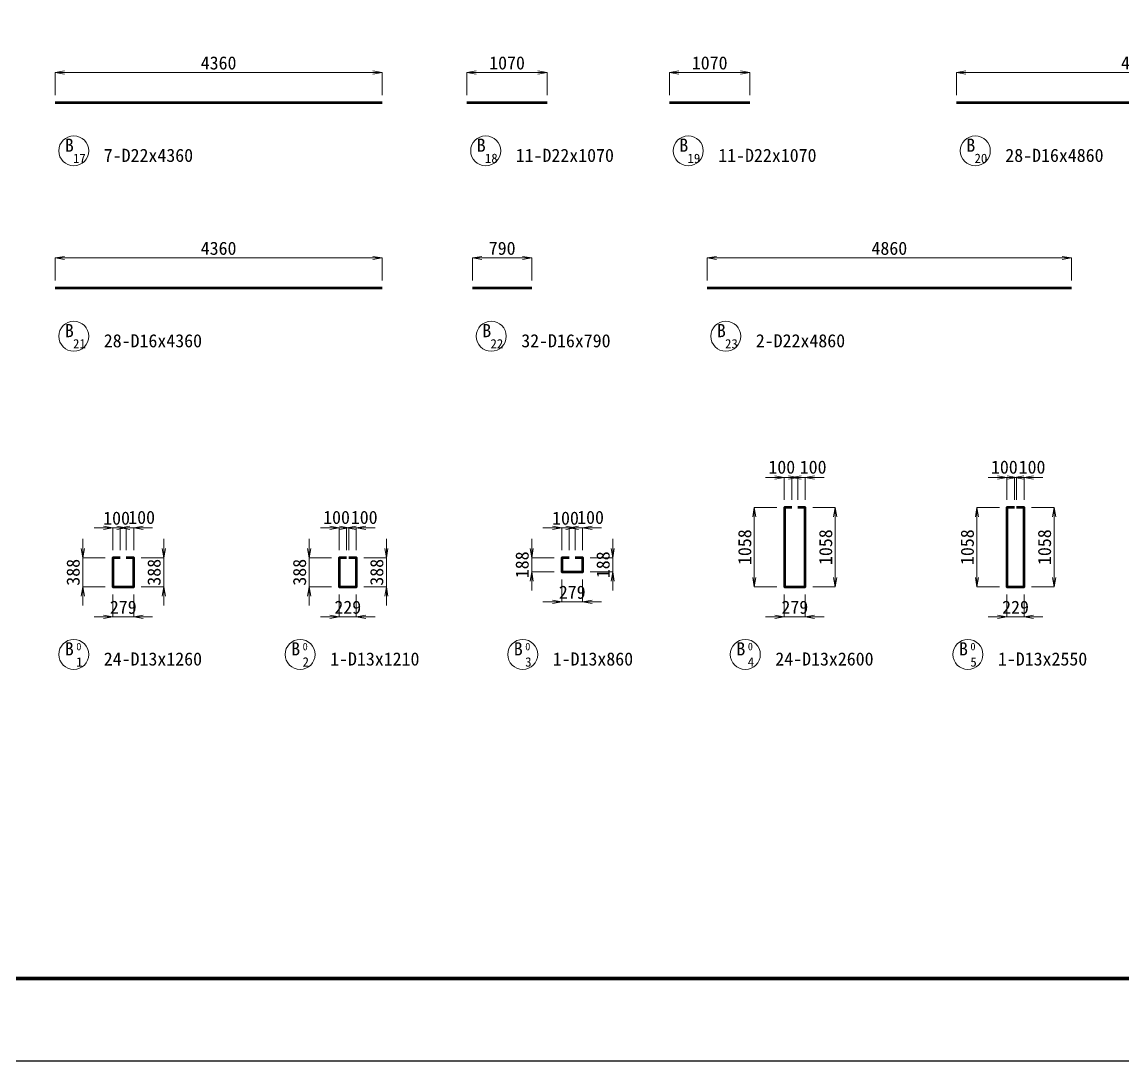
# Model space of a CAD drawing. Header units: millimetres. Extents: x 169470 to 758170, y -17820 to 11880.
# Drawn here: x 353068 to 367743, y -17820 to -3971 of the extents above; entities that cross this region are included whole.
import ezdxf
from ezdxf.enums import TextEntityAlignment as Align

# ---------------------------------------------------------------- set-up
doc = ezdxf.new("R2010")
doc.units = ezdxf.units.MM
doc.header["$LTSCALE"] = 50
doc.header["$PDSIZE"] = 300
doc.layers.get('Defpoints').update_dxf_attribs({"color": 151})
for name, color, linetype, lineweight in [('D-STR', 1, 'Continuous', 50), ('D-STR-DIM', 7, 'Continuous', 13), ('D-STR-HTXT', 7, 'Continuous', 13), ('D-STR-TXT', 7, 'Continuous', 13), ('D-TTL', 2, 'Continuous', 140)]:
    doc.layers.add(name, color=color, linetype=linetype, lineweight=lineweight)
doc.styles.add('MS ゴシック', font='MS Gothic.ttf')
doc.styles.add('YOKO_GOTHIC', font='MS Gothic.ttf')
doc.dimstyles.new('DIM-50', dxfattribs={"dimscale": 50, "dimtxt": 3.5, "dimasz": 2.5, "dimexe": 0, "dimexo": 2, "dimgap": 0.8, "dimtad": 1, "dimdec": 0, "dimzin": 1, "dimdsep": 46, "dimtxsty": 'MS ゴシック', "dimblk": 'OPEN', "dimcen": 0.1, "dimclrd": 256, "dimclre": 256, "dimclrt": 256, "dimaunit": 1, "dimadec": 3, "dimazin": 0, "dimtfac": 1, "dimtdec": 0, "dimtix": 1, "dimtmove": 2, "dimatfit": 3, "dimldrblk": 'OPEN', "dimfxl": 1, "dimlwd": -1, "dimlwe": -1, "dimarcsym": 2})

# ---------------------------------------------------------------- blocks, each defined once
blk = doc.blocks.new('_Open')
at = {"color": 0, "linetype": 'ByBlock', "lineweight": -2}
for p, q in [((-1, 0.17), (0, 0)), ((-1, -0.17), (0, 0)), ((0, 0), (-1, 0))]:
    blk.add_line(p, q, dxfattribs=at)
blk = doc.blocks.new('*D986')
at = {"layer": 'D-STR-DIM', "transparency": 16777216}
for p, q in [((353508, -4944), (353508, -4644)), ((353633, -4644), (357743, -4644)), ((357868, -4944), (357868, -4644))]:
    blk.add_line(p, q, dxfattribs=at)
at = {"layer": 'Defpoints', "color": 0, "transparency": 16777216}
for p in [(357868, -4644), (353508, -5044), (357868, -5044)]:
    blk.add_point(p, dxfattribs=at)
at = {"layer": 'D-STR-DIM', "transparency": 16777216, "xscale": 125, "yscale": 125, "zscale": 125, "rotation": 180}
blk.add_blockref('_Open', (353508, -4644), dxfattribs=at)
at = {"layer": 'D-STR-DIM', "transparency": 16777216, "xscale": 125, "yscale": 125, "zscale": 125}
blk.add_blockref('_Open', (357868, -4644), dxfattribs=at)
at = {"layer": 'D-STR-DIM', "transparency": 16777216, "insert": (355688, -4517), "char_height": 175, "attachment_point": 5, "style": 'MS ゴシック'}
blk.add_mtext('4360', dxfattribs=at)
blk = doc.blocks.new('*D987')
at = {"layer": 'D-STR-DIM', "transparency": 16777216}
for p, q in [((354278, -11600), (354278, -11900)), ((354557, -11600), (354557, -11900)), ((354153, -11900), (354028, -11900)), ((354278, -11900), (354557, -11900)), ((354682, -11900), (354807, -11900))]:
    blk.add_line(p, q, dxfattribs=at)
at = {"layer": 'Defpoints', "color": 0, "transparency": 16777216}
for p in [(354278, -11500), (354557, -11500), (354557, -11900)]:
    blk.add_point(p, dxfattribs=at)
at = {"layer": 'D-STR-DIM', "transparency": 16777216, "xscale": 125, "yscale": 125, "zscale": 125}
blk.add_blockref('_Open', (354278, -11900), dxfattribs=at)
at = {"layer": 'D-STR-DIM', "transparency": 16777216, "xscale": 125, "yscale": 125, "zscale": 125, "rotation": 180}
blk.add_blockref('_Open', (354557, -11900), dxfattribs=at)
at = {"layer": 'D-STR-DIM', "transparency": 16777216, "insert": (354417, -11773), "char_height": 175, "attachment_point": 5, "style": 'MS ゴシック'}
blk.add_mtext('279', dxfattribs=at)
blk = doc.blocks.new('*D988')
at = {"layer": 'D-STR-DIM', "transparency": 16777216}
for p, q in [((353878, -10987), (353878, -10862)), ((354178, -11112), (353878, -11112)), ((353878, -11500), (353878, -11112)), ((354178, -11500), (353878, -11500)), ((353878, -11625), (353878, -11750))]:
    blk.add_line(p, q, dxfattribs=at)
at = {"layer": 'Defpoints', "color": 0, "transparency": 16777216}
for p in [(353878, -11112), (354278, -11112), (354278, -11500)]:
    blk.add_point(p, dxfattribs=at)
at = {"layer": 'D-STR-DIM', "transparency": 16777216, "xscale": 125, "yscale": 125, "zscale": 125}
for p, rotation in [((353878, -11112), 270), ((353878, -11500), 90)]:
    blk.add_blockref('_Open', p, dxfattribs=dict(at, rotation=rotation))
at = {"layer": 'D-STR-DIM', "transparency": 16777216, "insert": (353750, -11306), "char_height": 175, "attachment_point": 5, "rotation": 90, "style": 'MS ゴシック'}
blk.add_mtext('388', dxfattribs=at)
blk = doc.blocks.new('*D989')
at = {"layer": 'D-STR-DIM', "transparency": 16777216}
for p, q in [((354957, -10987), (354957, -10862)), ((354657, -11112), (354957, -11112)), ((354957, -11500), (354957, -11112)), ((354657, -11500), (354957, -11500)), ((354957, -11625), (354957, -11750))]:
    blk.add_line(p, q, dxfattribs=at)
at = {"layer": 'Defpoints', "color": 0, "transparency": 16777216}
for p in [(354557, -11112), (354957, -11112), (354557, -11500)]:
    blk.add_point(p, dxfattribs=at)
at = {"layer": 'D-STR-DIM', "transparency": 16777216, "xscale": 125, "yscale": 125, "zscale": 125}
for p, rotation in [((354957, -11112), 270), ((354957, -11500), 90)]:
    blk.add_blockref('_Open', p, dxfattribs=dict(at, rotation=rotation))
at = {"layer": 'D-STR-DIM', "transparency": 16777216, "insert": (354829, -11306), "char_height": 175, "attachment_point": 5, "rotation": 90, "style": 'MS ゴシック'}
blk.add_mtext('388', dxfattribs=at)
blk = doc.blocks.new('*D990')
at = {"layer": 'D-STR-DIM', "transparency": 16777216}
for p, q in [((354153, -10712), (354028, -10712)), ((354278, -11012), (354278, -10712)), ((354378, -10712), (354278, -10712)), ((354378, -11012), (354378, -10712)), ((354503, -10712), (354628, -10712))]:
    blk.add_line(p, q, dxfattribs=at)
at = {"layer": 'Defpoints', "color": 0, "transparency": 16777216}
for p in [(354278, -10712), (354278, -11112), (354378, -11112)]:
    blk.add_point(p, dxfattribs=at)
at = {"layer": 'D-STR-DIM', "transparency": 16777216, "xscale": 125, "yscale": 125, "zscale": 125}
blk.add_blockref('_Open', (354278, -10712), dxfattribs=at)
at = {"layer": 'D-STR-DIM', "transparency": 16777216, "xscale": 125, "yscale": 125, "zscale": 125, "rotation": 180}
blk.add_blockref('_Open', (354378, -10712), dxfattribs=at)
at = {"layer": 'D-STR-DIM', "transparency": 16777216, "insert": (354328, -10585), "char_height": 175, "attachment_point": 5, "style": 'MS ゴシック'}
blk.add_mtext('100', dxfattribs=at)
blk = doc.blocks.new('*D991')
at = {"layer": 'D-STR-DIM', "transparency": 16777216}
for p, q in [((354332, -10712), (354207, -10712)), ((354457, -11012), (354457, -10712)), ((354557, -10712), (354457, -10712)), ((354557, -11012), (354557, -10712)), ((354682, -10712), (354807, -10712))]:
    blk.add_line(p, q, dxfattribs=at)
at = {"layer": 'Defpoints', "color": 0, "transparency": 16777216}
for p in [(354457, -10712), (354457, -11112), (354557, -11112)]:
    blk.add_point(p, dxfattribs=at)
at = {"layer": 'D-STR-DIM', "transparency": 16777216, "xscale": 125, "yscale": 125, "zscale": 125}
blk.add_blockref('_Open', (354457, -10712), dxfattribs=at)
at = {"layer": 'D-STR-DIM', "transparency": 16777216, "xscale": 125, "yscale": 125, "zscale": 125, "rotation": 180}
blk.add_blockref('_Open', (354557, -10712), dxfattribs=at)
at = {"layer": 'D-STR-DIM', "transparency": 16777216, "insert": (354662, -10575), "char_height": 175, "attachment_point": 5, "style": 'MS ゴシック'}
blk.add_mtext('100', dxfattribs=at)
blk = doc.blocks.new('*D992')
at = {"layer": 'D-STR-DIM', "transparency": 16777216}
for p, q in [((357295, -11600), (357295, -11900)), ((357524, -11600), (357524, -11900)), ((357170, -11900), (357045, -11900)), ((357295, -11900), (357524, -11900)), ((357649, -11900), (357774, -11900))]:
    blk.add_line(p, q, dxfattribs=at)
at = {"layer": 'Defpoints', "color": 0, "transparency": 16777216}
for p in [(357295, -11500), (357524, -11500), (357524, -11900)]:
    blk.add_point(p, dxfattribs=at)
at = {"layer": 'D-STR-DIM', "transparency": 16777216, "xscale": 125, "yscale": 125, "zscale": 125}
blk.add_blockref('_Open', (357295, -11900), dxfattribs=at)
at = {"layer": 'D-STR-DIM', "transparency": 16777216, "xscale": 125, "yscale": 125, "zscale": 125, "rotation": 180}
blk.add_blockref('_Open', (357524, -11900), dxfattribs=at)
at = {"layer": 'D-STR-DIM', "transparency": 16777216, "insert": (357410, -11773), "char_height": 175, "attachment_point": 5, "style": 'MS ゴシック'}
blk.add_mtext('229', dxfattribs=at)
blk = doc.blocks.new('*D993')
at = {"layer": 'D-STR-DIM', "transparency": 16777216}
for p, q in [((356895, -10987), (356895, -10862)), ((357195, -11112), (356895, -11112)), ((356895, -11500), (356895, -11112)), ((357195, -11500), (356895, -11500)), ((356895, -11625), (356895, -11750))]:
    blk.add_line(p, q, dxfattribs=at)
at = {"layer": 'Defpoints', "color": 0, "transparency": 16777216}
for p in [(356895, -11112), (357295, -11112), (357295, -11500)]:
    blk.add_point(p, dxfattribs=at)
at = {"layer": 'D-STR-DIM', "transparency": 16777216, "xscale": 125, "yscale": 125, "zscale": 125}
for p, rotation in [((356895, -11112), 270), ((356895, -11500), 90)]:
    blk.add_blockref('_Open', p, dxfattribs=dict(at, rotation=rotation))
at = {"layer": 'D-STR-DIM', "transparency": 16777216, "insert": (356768, -11306), "char_height": 175, "attachment_point": 5, "rotation": 90, "style": 'MS ゴシック'}
blk.add_mtext('388', dxfattribs=at)
blk = doc.blocks.new('*D994')
at = {"layer": 'D-STR-DIM', "transparency": 16777216}
for p, q in [((357924, -10987), (357924, -10862)), ((357624, -11112), (357924, -11112)), ((357924, -11500), (357924, -11112)), ((357624, -11500), (357924, -11500)), ((357924, -11625), (357924, -11750))]:
    blk.add_line(p, q, dxfattribs=at)
at = {"layer": 'Defpoints', "color": 0, "transparency": 16777216}
for p in [(357524, -11112), (357924, -11112), (357524, -11500)]:
    blk.add_point(p, dxfattribs=at)
at = {"layer": 'D-STR-DIM', "transparency": 16777216, "xscale": 125, "yscale": 125, "zscale": 125}
for p, rotation in [((357924, -11112), 270), ((357924, -11500), 90)]:
    blk.add_blockref('_Open', p, dxfattribs=dict(at, rotation=rotation))
at = {"layer": 'D-STR-DIM', "transparency": 16777216, "insert": (357797, -11306), "char_height": 175, "attachment_point": 5, "rotation": 90, "style": 'MS ゴシック'}
blk.add_mtext('388', dxfattribs=at)
blk = doc.blocks.new('*D995')
at = {"layer": 'D-STR-DIM', "transparency": 16777216}
for p, q in [((357170, -10712), (357045, -10712)), ((357295, -11012), (357295, -10712)), ((357395, -10712), (357295, -10712)), ((357395, -11012), (357395, -10712)), ((357520, -10712), (357645, -10712))]:
    blk.add_line(p, q, dxfattribs=at)
at = {"layer": 'Defpoints', "color": 0, "transparency": 16777216}
for p in [(357295, -10712), (357295, -11112), (357395, -11112)]:
    blk.add_point(p, dxfattribs=at)
at = {"layer": 'D-STR-DIM', "transparency": 16777216, "xscale": 125, "yscale": 125, "zscale": 125}
blk.add_blockref('_Open', (357295, -10712), dxfattribs=at)
at = {"layer": 'D-STR-DIM', "transparency": 16777216, "xscale": 125, "yscale": 125, "zscale": 125, "rotation": 180}
blk.add_blockref('_Open', (357395, -10712), dxfattribs=at)
at = {"layer": 'D-STR-DIM', "transparency": 16777216, "insert": (357260, -10575), "char_height": 175, "attachment_point": 5, "style": 'MS ゴシック'}
blk.add_mtext('100', dxfattribs=at)
blk = doc.blocks.new('*D996')
at = {"layer": 'D-STR-DIM', "transparency": 16777216}
for p, q in [((357299, -10712), (357174, -10712)), ((357424, -11012), (357424, -10712)), ((357524, -10712), (357424, -10712)), ((357524, -11012), (357524, -10712)), ((357649, -10712), (357774, -10712))]:
    blk.add_line(p, q, dxfattribs=at)
at = {"layer": 'Defpoints', "color": 0, "transparency": 16777216}
for p in [(357424, -10712), (357424, -11112), (357524, -11112)]:
    blk.add_point(p, dxfattribs=at)
at = {"layer": 'D-STR-DIM', "transparency": 16777216, "xscale": 125, "yscale": 125, "zscale": 125}
blk.add_blockref('_Open', (357424, -10712), dxfattribs=at)
at = {"layer": 'D-STR-DIM', "transparency": 16777216, "xscale": 125, "yscale": 125, "zscale": 125, "rotation": 180}
blk.add_blockref('_Open', (357524, -10712), dxfattribs=at)
at = {"layer": 'D-STR-DIM', "transparency": 16777216, "insert": (357629, -10575), "char_height": 175, "attachment_point": 5, "style": 'MS ゴシック'}
blk.add_mtext('100', dxfattribs=at)
blk = doc.blocks.new('*D997')
at = {"layer": 'D-STR-DIM', "transparency": 16777216}
for p, q in [((363229, -11600), (363229, -11900)), ((363508, -11600), (363508, -11900)), ((363104, -11900), (362979, -11900)), ((363229, -11900), (363508, -11900)), ((363633, -11900), (363758, -11900))]:
    blk.add_line(p, q, dxfattribs=at)
at = {"layer": 'Defpoints', "color": 0, "transparency": 16777216}
for p in [(363229, -11500), (363508, -11500), (363508, -11900)]:
    blk.add_point(p, dxfattribs=at)
at = {"layer": 'D-STR-DIM', "transparency": 16777216, "xscale": 125, "yscale": 125, "zscale": 125}
blk.add_blockref('_Open', (363229, -11900), dxfattribs=at)
at = {"layer": 'D-STR-DIM', "transparency": 16777216, "xscale": 125, "yscale": 125, "zscale": 125, "rotation": 180}
blk.add_blockref('_Open', (363508, -11900), dxfattribs=at)
at = {"layer": 'D-STR-DIM', "transparency": 16777216, "insert": (363369, -11773), "char_height": 175, "attachment_point": 5, "style": 'MS ゴシック'}
blk.add_mtext('279', dxfattribs=at)
blk = doc.blocks.new('*D998')
at = {"layer": 'D-STR-DIM', "transparency": 16777216}
for p, q in [((363129, -10442), (362829, -10442)), ((362829, -11375), (362829, -10567)), ((363129, -11500), (362829, -11500))]:
    blk.add_line(p, q, dxfattribs=at)
at = {"layer": 'Defpoints', "color": 0, "transparency": 16777216}
for p in [(362829, -10442), (363229, -10442), (363229, -11500)]:
    blk.add_point(p, dxfattribs=at)
at = {"layer": 'D-STR-DIM', "transparency": 16777216, "xscale": 125, "yscale": 125, "zscale": 125}
for p, rotation in [((362829, -10442), 90), ((362829, -11500), 270)]:
    blk.add_blockref('_Open', p, dxfattribs=dict(at, rotation=rotation))
at = {"layer": 'D-STR-DIM', "transparency": 16777216, "insert": (362702, -10971), "char_height": 175, "attachment_point": 5, "rotation": 90, "style": 'MS ゴシック'}
blk.add_mtext('1058', dxfattribs=at)
blk = doc.blocks.new('*D999')
at = {"layer": 'D-STR-DIM', "transparency": 16777216}
for p, q in [((363608, -10442), (363908, -10442)), ((363908, -11375), (363908, -10567)), ((363608, -11500), (363908, -11500))]:
    blk.add_line(p, q, dxfattribs=at)
at = {"layer": 'Defpoints', "color": 0, "transparency": 16777216}
for p in [(363508, -10442), (363908, -10442), (363508, -11500)]:
    blk.add_point(p, dxfattribs=at)
at = {"layer": 'D-STR-DIM', "transparency": 16777216, "xscale": 125, "yscale": 125, "zscale": 125}
for p, rotation in [((363908, -10442), 90), ((363908, -11500), 270)]:
    blk.add_blockref('_Open', p, dxfattribs=dict(at, rotation=rotation))
at = {"layer": 'D-STR-DIM', "transparency": 16777216, "insert": (363781, -10971), "char_height": 175, "attachment_point": 5, "rotation": 90, "style": 'MS ゴシック'}
blk.add_mtext('1058', dxfattribs=at)
blk = doc.blocks.new('*D1000')
at = {"layer": 'D-STR-DIM', "transparency": 16777216}
for p, q in [((363104, -10042), (362979, -10042)), ((363229, -10342), (363229, -10042)), ((363329, -10042), (363229, -10042)), ((363329, -10342), (363329, -10042)), ((363454, -10042), (363579, -10042))]:
    blk.add_line(p, q, dxfattribs=at)
at = {"layer": 'Defpoints', "color": 0, "transparency": 16777216}
for p in [(363229, -10042), (363229, -10442), (363329, -10442)]:
    blk.add_point(p, dxfattribs=at)
at = {"layer": 'D-STR-DIM', "transparency": 16777216, "xscale": 125, "yscale": 125, "zscale": 125}
blk.add_blockref('_Open', (363229, -10042), dxfattribs=at)
at = {"layer": 'D-STR-DIM', "transparency": 16777216, "xscale": 125, "yscale": 125, "zscale": 125, "rotation": 180}
blk.add_blockref('_Open', (363329, -10042), dxfattribs=at)
at = {"layer": 'D-STR-DIM', "transparency": 16777216, "insert": (363195, -9905), "char_height": 175, "attachment_point": 5, "style": 'MS ゴシック'}
blk.add_mtext('100', dxfattribs=at)
blk = doc.blocks.new('*D1001')
at = {"layer": 'D-STR-DIM', "transparency": 16777216}
for p, q in [((363283, -10042), (363158, -10042)), ((363408, -10342), (363408, -10042)), ((363508, -10042), (363408, -10042)), ((363508, -10342), (363508, -10042)), ((363633, -10042), (363758, -10042))]:
    blk.add_line(p, q, dxfattribs=at)
at = {"layer": 'Defpoints', "color": 0, "transparency": 16777216}
for p in [(363408, -10042), (363408, -10442), (363508, -10442)]:
    blk.add_point(p, dxfattribs=at)
at = {"layer": 'D-STR-DIM', "transparency": 16777216, "xscale": 125, "yscale": 125, "zscale": 125}
blk.add_blockref('_Open', (363408, -10042), dxfattribs=at)
at = {"layer": 'D-STR-DIM', "transparency": 16777216, "xscale": 125, "yscale": 125, "zscale": 125, "rotation": 180}
blk.add_blockref('_Open', (363508, -10042), dxfattribs=at)
at = {"layer": 'D-STR-DIM', "transparency": 16777216, "insert": (363613, -9905), "char_height": 175, "attachment_point": 5, "style": 'MS ゴシック'}
blk.add_mtext('100', dxfattribs=at)
blk = doc.blocks.new('*D1002')
at = {"layer": 'D-STR-DIM', "transparency": 16777216}
for p, q in [((366197, -11600), (366197, -11900)), ((366426, -11600), (366426, -11900)), ((366072, -11900), (365947, -11900)), ((366197, -11900), (366426, -11900)), ((366551, -11900), (366676, -11900))]:
    blk.add_line(p, q, dxfattribs=at)
at = {"layer": 'Defpoints', "color": 0, "transparency": 16777216}
for p in [(366197, -11500), (366426, -11500), (366426, -11900)]:
    blk.add_point(p, dxfattribs=at)
at = {"layer": 'D-STR-DIM', "transparency": 16777216, "xscale": 125, "yscale": 125, "zscale": 125}
blk.add_blockref('_Open', (366197, -11900), dxfattribs=at)
at = {"layer": 'D-STR-DIM', "transparency": 16777216, "xscale": 125, "yscale": 125, "zscale": 125, "rotation": 180}
blk.add_blockref('_Open', (366426, -11900), dxfattribs=at)
at = {"layer": 'D-STR-DIM', "transparency": 16777216, "insert": (366311, -11773), "char_height": 175, "attachment_point": 5, "style": 'MS ゴシック'}
blk.add_mtext('229', dxfattribs=at)
blk = doc.blocks.new('*D1003')
at = {"layer": 'D-STR-DIM', "transparency": 16777216}
for p, q in [((366097, -10442), (365797, -10442)), ((365797, -11375), (365797, -10567)), ((366097, -11500), (365797, -11500))]:
    blk.add_line(p, q, dxfattribs=at)
at = {"layer": 'Defpoints', "color": 0, "transparency": 16777216}
for p in [(365797, -10442), (366197, -10442), (366197, -11500)]:
    blk.add_point(p, dxfattribs=at)
at = {"layer": 'D-STR-DIM', "transparency": 16777216, "xscale": 125, "yscale": 125, "zscale": 125}
for p, rotation in [((365797, -10442), 90), ((365797, -11500), 270)]:
    blk.add_blockref('_Open', p, dxfattribs=dict(at, rotation=rotation))
at = {"layer": 'D-STR-DIM', "transparency": 16777216, "insert": (365669, -10971), "char_height": 175, "attachment_point": 5, "rotation": 90, "style": 'MS ゴシック'}
blk.add_mtext('1058', dxfattribs=at)
blk = doc.blocks.new('*D1004')
at = {"layer": 'D-STR-DIM', "transparency": 16777216}
for p, q in [((366526, -10442), (366826, -10442)), ((366826, -11375), (366826, -10567)), ((366526, -11500), (366826, -11500))]:
    blk.add_line(p, q, dxfattribs=at)
at = {"layer": 'Defpoints', "color": 0, "transparency": 16777216}
for p in [(366426, -10442), (366826, -10442), (366426, -11500)]:
    blk.add_point(p, dxfattribs=at)
at = {"layer": 'D-STR-DIM', "transparency": 16777216, "xscale": 125, "yscale": 125, "zscale": 125}
for p, rotation in [((366826, -10442), 90), ((366826, -11500), 270)]:
    blk.add_blockref('_Open', p, dxfattribs=dict(at, rotation=rotation))
at = {"layer": 'D-STR-DIM', "transparency": 16777216, "insert": (366698, -10971), "char_height": 175, "attachment_point": 5, "rotation": 90, "style": 'MS ゴシック'}
blk.add_mtext('1058', dxfattribs=at)
blk = doc.blocks.new('*D1005')
at = {"layer": 'D-STR-DIM', "transparency": 16777216}
for p, q in [((366072, -10042), (365947, -10042)), ((366197, -10342), (366197, -10042)), ((366297, -10042), (366197, -10042)), ((366297, -10342), (366297, -10042)), ((366422, -10042), (366547, -10042))]:
    blk.add_line(p, q, dxfattribs=at)
at = {"layer": 'Defpoints', "color": 0, "transparency": 16777216}
for p in [(366197, -10042), (366197, -10442), (366297, -10442)]:
    blk.add_point(p, dxfattribs=at)
at = {"layer": 'D-STR-DIM', "transparency": 16777216, "xscale": 125, "yscale": 125, "zscale": 125}
blk.add_blockref('_Open', (366197, -10042), dxfattribs=at)
at = {"layer": 'D-STR-DIM', "transparency": 16777216, "xscale": 125, "yscale": 125, "zscale": 125, "rotation": 180}
blk.add_blockref('_Open', (366297, -10042), dxfattribs=at)
at = {"layer": 'D-STR-DIM', "transparency": 16777216, "insert": (366162, -9905), "char_height": 175, "attachment_point": 5, "style": 'MS ゴシック'}
blk.add_mtext('100', dxfattribs=at)
blk = doc.blocks.new('*D1006')
at = {"layer": 'D-STR-DIM', "transparency": 16777216}
for p, q in [((366201, -10042), (366076, -10042)), ((366326, -10342), (366326, -10042)), ((366426, -10042), (366326, -10042)), ((366426, -10342), (366426, -10042)), ((366551, -10042), (366676, -10042))]:
    blk.add_line(p, q, dxfattribs=at)
at = {"layer": 'Defpoints', "color": 0, "transparency": 16777216}
for p in [(366326, -10042), (366326, -10442), (366426, -10442)]:
    blk.add_point(p, dxfattribs=at)
at = {"layer": 'D-STR-DIM', "transparency": 16777216, "xscale": 125, "yscale": 125, "zscale": 125}
blk.add_blockref('_Open', (366326, -10042), dxfattribs=at)
at = {"layer": 'D-STR-DIM', "transparency": 16777216, "xscale": 125, "yscale": 125, "zscale": 125, "rotation": 180}
blk.add_blockref('_Open', (366426, -10042), dxfattribs=at)
at = {"layer": 'D-STR-DIM', "transparency": 16777216, "insert": (366531, -9905), "char_height": 175, "attachment_point": 5, "style": 'MS ゴシック'}
blk.add_mtext('100', dxfattribs=at)
blk = doc.blocks.new('*D1277')
at = {"layer": 'D-STR-DIM', "transparency": 16777216}
for p, q in [((358998, -4944), (358998, -4644)), ((359123, -4644), (359943, -4644)), ((360068, -4944), (360068, -4644))]:
    blk.add_line(p, q, dxfattribs=at)
at = {"layer": 'Defpoints', "color": 0, "transparency": 16777216}
for p in [(360068, -4644), (358998, -5044), (360068, -5044)]:
    blk.add_point(p, dxfattribs=at)
at = {"layer": 'D-STR-DIM', "transparency": 16777216, "xscale": 125, "yscale": 125, "zscale": 125, "rotation": 180}
blk.add_blockref('_Open', (358998, -4644), dxfattribs=at)
at = {"layer": 'D-STR-DIM', "transparency": 16777216, "xscale": 125, "yscale": 125, "zscale": 125}
blk.add_blockref('_Open', (360068, -4644), dxfattribs=at)
at = {"layer": 'D-STR-DIM', "transparency": 16777216, "insert": (359533, -4517), "char_height": 175, "attachment_point": 5, "style": 'MS ゴシック'}
blk.add_mtext('1070', dxfattribs=at)
blk = doc.blocks.new('*D1278')
at = {"layer": 'D-STR-DIM', "transparency": 16777216}
for p, q in [((361699, -4944), (361699, -4644)), ((361824, -4644), (362644, -4644)), ((362769, -4944), (362769, -4644))]:
    blk.add_line(p, q, dxfattribs=at)
at = {"layer": 'Defpoints', "color": 0, "transparency": 16777216}
for p in [(362769, -4644), (361699, -5044), (362769, -5044)]:
    blk.add_point(p, dxfattribs=at)
at = {"layer": 'D-STR-DIM', "transparency": 16777216, "xscale": 125, "yscale": 125, "zscale": 125, "rotation": 180}
blk.add_blockref('_Open', (361699, -4644), dxfattribs=at)
at = {"layer": 'D-STR-DIM', "transparency": 16777216, "xscale": 125, "yscale": 125, "zscale": 125}
blk.add_blockref('_Open', (362769, -4644), dxfattribs=at)
at = {"layer": 'D-STR-DIM', "transparency": 16777216, "insert": (362234, -4517), "char_height": 175, "attachment_point": 5, "style": 'MS ゴシック'}
blk.add_mtext('1070', dxfattribs=at)
blk = doc.blocks.new('*D1279')
at = {"layer": 'D-STR-DIM', "transparency": 16777216}
for p, q in [((365525, -4944), (365525, -4644)), ((365650, -4644), (370260, -4644)), ((370385, -4944), (370385, -4644))]:
    blk.add_line(p, q, dxfattribs=at)
at = {"layer": 'Defpoints', "color": 0, "transparency": 16777216}
for p in [(370385, -4644), (365525, -5044), (370385, -5044)]:
    blk.add_point(p, dxfattribs=at)
at = {"layer": 'D-STR-DIM', "transparency": 16777216, "xscale": 125, "yscale": 125, "zscale": 125, "rotation": 180}
blk.add_blockref('_Open', (365525, -4644), dxfattribs=at)
at = {"layer": 'D-STR-DIM', "transparency": 16777216, "xscale": 125, "yscale": 125, "zscale": 125}
blk.add_blockref('_Open', (370385, -4644), dxfattribs=at)
at = {"layer": 'D-STR-DIM', "transparency": 16777216, "insert": (367955, -4517), "char_height": 175, "attachment_point": 5, "style": 'MS ゴシック'}
blk.add_mtext('4860', dxfattribs=at)
blk = doc.blocks.new('*D1280')
at = {"layer": 'D-STR-DIM', "transparency": 16777216}
for p, q in [((353508, -7416), (353508, -7116)), ((353633, -7116), (357743, -7116)), ((357868, -7416), (357868, -7116))]:
    blk.add_line(p, q, dxfattribs=at)
at = {"layer": 'Defpoints', "color": 0, "transparency": 16777216}
for p in [(357868, -7116), (353508, -7516), (357868, -7516)]:
    blk.add_point(p, dxfattribs=at)
at = {"layer": 'D-STR-DIM', "transparency": 16777216, "xscale": 125, "yscale": 125, "zscale": 125, "rotation": 180}
blk.add_blockref('_Open', (353508, -7116), dxfattribs=at)
at = {"layer": 'D-STR-DIM', "transparency": 16777216, "xscale": 125, "yscale": 125, "zscale": 125}
blk.add_blockref('_Open', (357868, -7116), dxfattribs=at)
at = {"layer": 'D-STR-DIM', "transparency": 16777216, "insert": (355688, -6988), "char_height": 175, "attachment_point": 5, "style": 'MS ゴシック'}
blk.add_mtext('4360', dxfattribs=at)
blk = doc.blocks.new('*D1281')
at = {"layer": 'D-STR-DIM', "transparency": 16777216}
for p, q in [((359073, -7416), (359073, -7116)), ((359198, -7116), (359738, -7116)), ((359863, -7416), (359863, -7116))]:
    blk.add_line(p, q, dxfattribs=at)
at = {"layer": 'Defpoints', "color": 0, "transparency": 16777216}
for p in [(359863, -7116), (359073, -7516), (359863, -7516)]:
    blk.add_point(p, dxfattribs=at)
at = {"layer": 'D-STR-DIM', "transparency": 16777216, "xscale": 125, "yscale": 125, "zscale": 125, "rotation": 180}
blk.add_blockref('_Open', (359073, -7116), dxfattribs=at)
at = {"layer": 'D-STR-DIM', "transparency": 16777216, "xscale": 125, "yscale": 125, "zscale": 125}
blk.add_blockref('_Open', (359863, -7116), dxfattribs=at)
at = {"layer": 'D-STR-DIM', "transparency": 16777216, "insert": (359468, -6988), "char_height": 175, "attachment_point": 5, "style": 'MS ゴシック'}
blk.add_mtext('790', dxfattribs=at)
blk = doc.blocks.new('*D1282')
at = {"layer": 'D-STR-DIM', "transparency": 16777216}
for p, q in [((360262, -11400), (360262, -11700)), ((360541, -11400), (360541, -11700)), ((360137, -11700), (360012, -11700)), ((360262, -11700), (360541, -11700)), ((360666, -11700), (360791, -11700))]:
    blk.add_line(p, q, dxfattribs=at)
at = {"layer": 'Defpoints', "color": 0, "transparency": 16777216}
for p in [(360262, -11300), (360541, -11300), (360541, -11700)]:
    blk.add_point(p, dxfattribs=at)
at = {"layer": 'D-STR-DIM', "transparency": 16777216, "xscale": 125, "yscale": 125, "zscale": 125}
blk.add_blockref('_Open', (360262, -11700), dxfattribs=at)
at = {"layer": 'D-STR-DIM', "transparency": 16777216, "xscale": 125, "yscale": 125, "zscale": 125, "rotation": 180}
blk.add_blockref('_Open', (360541, -11700), dxfattribs=at)
at = {"layer": 'D-STR-DIM', "transparency": 16777216, "insert": (360402, -11573), "char_height": 175, "attachment_point": 5, "style": 'MS ゴシック'}
blk.add_mtext('279', dxfattribs=at)
blk = doc.blocks.new('*D1283')
at = {"layer": 'D-STR-DIM', "transparency": 16777216}
for p, q in [((359862, -10987), (359862, -10862)), ((360162, -11112), (359862, -11112)), ((359862, -11300), (359862, -11112)), ((360162, -11300), (359862, -11300)), ((359862, -11425), (359862, -11550))]:
    blk.add_line(p, q, dxfattribs=at)
at = {"layer": 'Defpoints', "color": 0, "transparency": 16777216}
for p in [(359862, -11112), (360262, -11112), (360262, -11300)]:
    blk.add_point(p, dxfattribs=at)
at = {"layer": 'D-STR-DIM', "transparency": 16777216, "xscale": 125, "yscale": 125, "zscale": 125}
for p, rotation in [((359862, -11112), 270), ((359862, -11300), 90)]:
    blk.add_blockref('_Open', p, dxfattribs=dict(at, rotation=rotation))
at = {"layer": 'D-STR-DIM', "transparency": 16777216, "insert": (359735, -11206), "char_height": 175, "attachment_point": 5, "rotation": 90, "style": 'MS ゴシック'}
blk.add_mtext('188', dxfattribs=at)
blk = doc.blocks.new('*D1284')
at = {"layer": 'D-STR-DIM', "transparency": 16777216}
for p, q in [((360941, -10987), (360941, -10862)), ((360641, -11112), (360941, -11112)), ((360941, -11300), (360941, -11112)), ((360641, -11300), (360941, -11300)), ((360941, -11425), (360941, -11550))]:
    blk.add_line(p, q, dxfattribs=at)
at = {"layer": 'Defpoints', "color": 0, "transparency": 16777216}
for p in [(360541, -11112), (360941, -11112), (360541, -11300)]:
    blk.add_point(p, dxfattribs=at)
at = {"layer": 'D-STR-DIM', "transparency": 16777216, "xscale": 125, "yscale": 125, "zscale": 125}
for p, rotation in [((360941, -11112), 270), ((360941, -11300), 90)]:
    blk.add_blockref('_Open', p, dxfattribs=dict(at, rotation=rotation))
at = {"layer": 'D-STR-DIM', "transparency": 16777216, "insert": (360814, -11206), "char_height": 175, "attachment_point": 5, "rotation": 90, "style": 'MS ゴシック'}
blk.add_mtext('188', dxfattribs=at)
blk = doc.blocks.new('*D1285')
at = {"layer": 'D-STR-DIM', "transparency": 16777216}
for p, q in [((360137, -10712), (360012, -10712)), ((360262, -11012), (360262, -10712)), ((360362, -10712), (360262, -10712)), ((360362, -11012), (360362, -10712)), ((360487, -10712), (360612, -10712))]:
    blk.add_line(p, q, dxfattribs=at)
at = {"layer": 'Defpoints', "color": 0, "transparency": 16777216}
for p in [(360262, -10712), (360262, -11112), (360362, -11112)]:
    blk.add_point(p, dxfattribs=at)
at = {"layer": 'D-STR-DIM', "transparency": 16777216, "xscale": 125, "yscale": 125, "zscale": 125}
blk.add_blockref('_Open', (360262, -10712), dxfattribs=at)
at = {"layer": 'D-STR-DIM', "transparency": 16777216, "xscale": 125, "yscale": 125, "zscale": 125, "rotation": 180}
blk.add_blockref('_Open', (360362, -10712), dxfattribs=at)
at = {"layer": 'D-STR-DIM', "transparency": 16777216, "insert": (360312, -10585), "char_height": 175, "attachment_point": 5, "style": 'MS ゴシック'}
blk.add_mtext('100', dxfattribs=at)
blk = doc.blocks.new('*D1286')
at = {"layer": 'D-STR-DIM', "transparency": 16777216}
for p, q in [((360316, -10712), (360191, -10712)), ((360441, -11012), (360441, -10712)), ((360541, -10712), (360441, -10712)), ((360541, -11012), (360541, -10712)), ((360666, -10712), (360791, -10712))]:
    blk.add_line(p, q, dxfattribs=at)
at = {"layer": 'Defpoints', "color": 0, "transparency": 16777216}
for p in [(360441, -10712), (360441, -11112), (360541, -11112)]:
    blk.add_point(p, dxfattribs=at)
at = {"layer": 'D-STR-DIM', "transparency": 16777216, "xscale": 125, "yscale": 125, "zscale": 125}
blk.add_blockref('_Open', (360441, -10712), dxfattribs=at)
at = {"layer": 'D-STR-DIM', "transparency": 16777216, "xscale": 125, "yscale": 125, "zscale": 125, "rotation": 180}
blk.add_blockref('_Open', (360541, -10712), dxfattribs=at)
at = {"layer": 'D-STR-DIM', "transparency": 16777216, "insert": (360646, -10575), "char_height": 175, "attachment_point": 5, "style": 'MS ゴシック'}
blk.add_mtext('100', dxfattribs=at)
blk = doc.blocks.new('*D2425')
at = {"layer": 'D-STR-DIM', "transparency": 16777216}
for p, q in [((362199, -7416), (362199, -7116)), ((362324, -7116), (366934, -7116)), ((367059, -7416), (367059, -7116))]:
    blk.add_line(p, q, dxfattribs=at)
at = {"layer": 'Defpoints', "color": 0, "transparency": 16777216}
for p in [(367059, -7116), (362199, -7516), (367059, -7516)]:
    blk.add_point(p, dxfattribs=at)
at = {"layer": 'D-STR-DIM', "transparency": 16777216, "xscale": 125, "yscale": 125, "zscale": 125, "rotation": 180}
blk.add_blockref('_Open', (362199, -7116), dxfattribs=at)
at = {"layer": 'D-STR-DIM', "transparency": 16777216, "xscale": 125, "yscale": 125, "zscale": 125}
blk.add_blockref('_Open', (367059, -7116), dxfattribs=at)
at = {"layer": 'D-STR-DIM', "transparency": 16777216, "insert": (364629, -6988), "char_height": 175, "attachment_point": 5, "style": 'MS ゴシック'}
blk.add_mtext('4860', dxfattribs=at)

msp = doc.modelspace()

# ---------------------------------------------------------------- linework, layer by layer
at = {"layer": 'D-STR'}
for points in [[(353507.81, -5044.32), (357867.81, -5044.32)], [(358998.32, -5044.32), (360068.32, -5044.32)], [(361698.72, -5044.32), (362768.72, -5044.32)], [(365524.91, -5044.32), (370384.91, -5044.32)], [(353507.81, -7515.76), (357867.81, -7515.76)], [(359072.53, -7515.76), (359862.53, -7515.76)], [(362199.25, -7515.76), (367059.25, -7515.76)], [(363329.42, -10442.22), (363229.42, -10442.22), (363229.42, -11500.22), (363508.42, -11500.22), (363508.42, -10442.22), (363408.42, -10442.22)], [(366296.58, -10442.22), (366196.58, -10442.22), (366196.58, -11500.22), (366425.58, -11500.22), (366425.58, -10442.22), (366325.58, -10442.22)], [(354377.95, -11112.22), (354277.95, -11112.22), (354277.95, -11500.22), (354556.95, -11500.22), (354556.95, -11112.22), (354456.95, -11112.22)], [(357395.1, -11112.22), (357295.1, -11112.22), (357295.1, -11500.22), (357524.1, -11500.22), (357524.1, -11112.22), (357424.1, -11112.22)], [(360362.26, -11112.22), (360262.26, -11112.22), (360262.26, -11300.22), (360541.26, -11300.22), (360541.26, -11112.22), (360441.26, -11112.22)]]:
    msp.add_lwpolyline(points, dxfattribs=at)
at = {"layer": 'D-STR-HTXT'}
for centre in [(353757.68, -5687.98), (359248.19, -5687.98), (361948.59, -5687.98), (353757.68, -12401.21), (356774.84, -12401.21), (359742, -12401.21), (362709.15, -12401.21), (365676.31, -12401.21)]:
    msp.add_circle(centre, 200, dxfattribs=at)
at = {"layer": 'D-STR-HTXT', "color": 4}
for centre in [(365774.79, -5687.98), (353757.68, -8159.42), (359322.4, -8159.42), (362449.13, -8159.42)]:
    msp.add_circle(centre, 200, dxfattribs=at)
at = {"layer": 'D-TTL'}
msp.add_lwpolyline([(338694.53, 10780), (338694.53, -16720), (378694.53, -16720), (378694.53, 10780)], close=True, dxfattribs=at)
at = {"layer": 'Defpoints', "color": 1}
msp.add_lwpolyline([(337669.53, 11880), (337669.53, -17820), (379719.53, -17820), (379719.53, 11880)], close=True, dxfattribs=at)

# ---------------------------------------------------------------- texts
at = {"layer": 'D-STR-TXT', "style": 'YOKO_GOTHIC'}
for s, height, p in [('B ', 175, (353757.68, -5612.98)), ('B ', 175, (359248.19, -5612.98)), ('B ', 175, (361948.59, -5612.98)), ('17', 125, (353832.68, -5787.98)), ('18', 125, (359323.19, -5787.98)), ('19', 125, (362023.59, -5787.98)), ('B ', 175, (353757.68, -12326.21)), ('B ', 175, (356774.84, -12326.21)), ('B ', 175, (359742, -12326.21)), ('B ', 175, (362709.15, -12326.21)), ('B ', 175, (365676.31, -12326.21)), ('1', 125, (353832.68, -12501.21)), ('2', 125, (356849.84, -12501.21)), ('3', 125, (359817, -12501.21)), ('4', 125, (362784.15, -12501.21)), ('5', 125, (365751.31, -12501.21))]:
    msp.add_text(s, height=height, dxfattribs=at).set_placement(p, align=Align.MIDDLE_CENTER)
at = {"layer": 'D-STR-TXT', "color": 4, "style": 'YOKO_GOTHIC'}
for s, height, p in [('B ', 175, (365774.79, -5612.98)), ('20', 125, (365849.79, -5787.98)), ('B ', 175, (353757.68, -8084.42)), ('B ', 175, (359322.4, -8084.42)), ('B ', 175, (362449.13, -8084.42)), ('21', 125, (353832.68, -8259.42)), ('22', 125, (359397.4, -8259.42)), ('23', 125, (362524.13, -8259.42))]:
    msp.add_text(s, height=height, dxfattribs=at).set_placement(p, align=Align.MIDDLE_CENTER)
for s, p in [('7-D22x4360', (354157.68, -5887.98)), ('11-D22x1070', (359648.19, -5887.98)), ('11-D22x1070', (362348.59, -5887.98)), ('28-D16x4860', (366174.79, -5887.98)), ('28-D16x4360', (354157.68, -8359.42)), ('32-D16x790', (359722.4, -8359.42)), ('2-D22x4860', (362849.13, -8359.42))]:
    msp.add_text(s, height=175, dxfattribs=at).set_placement(p, align=Align.BOTTOM_LEFT)
at = {"layer": 'D-STR-TXT', "style": 'YOKO_GOTHIC'}
for p in [(353825.23, -12345.21), (356842.38, -12345.21), (359809.54, -12345.21), (362776.7, -12345.21), (365743.85, -12345.21)]:
    msp.add_text('0', height=100, dxfattribs=at).set_placement(p, align=Align.CENTER)
for s, p in [('24-D13x1260', (354157.68, -12601.21)), ('1-D13x1210', (357174.84, -12601.21)), ('1-D13x860', (360142, -12601.21)), ('24-D13x2600', (363109.15, -12601.21)), ('1-D13x2550', (366076.31, -12601.21))]:
    msp.add_text(s, height=175, dxfattribs=at).set_placement(p, align=Align.BOTTOM_LEFT)

# ---------------------------------------------------------------- dimensions: what is measured, and where the dimension line sits
at = {"layer": 'D-STR-DIM'}
for base, p1, p2, picture, middle in [((357867.81, -4644.32), (353507.81, -5044.32), (357867.81, -5044.32), '*D986', (355687.81, -4516.82)), ((360068.32, -4644.32), (358998.32, -5044.32), (360068.32, -5044.32), '*D1277', (359533.32, -4516.82)), ((362768.72, -4644.32), (361698.72, -5044.32), (362768.72, -5044.32), '*D1278', (362233.72, -4516.82)), ((370384.91, -4644.32), (365524.91, -5044.32), (370384.91, -5044.32), '*D1279', (367954.91, -4516.82)), ((357867.81, -7115.76), (353507.81, -7515.76), (357867.81, -7515.76), '*D1280', (355687.81, -6988.26)), ((359862.53, -7115.76), (359072.53, -7515.76), (359862.53, -7515.76), '*D1281', (359467.53, -6988.26)), ((367059.25, -7115.76), (362199.25, -7515.76), (367059.25, -7515.76), '*D2425', (364629.25, -6988.26))]:
    dim = msp.add_linear_dim(base=base, p1=p1, p2=p2, dimstyle='DIM-50', dxfattribs=at)
    dim.commit()
    dim.dimension.update_dxf_attribs({"geometry": picture, "text_midpoint": middle})
for base, p1, p2, picture, middle in [((363229.42, -10042.22), (363329.42, -10442.22), (363229.42, -10442.22), '*D1000', (363194.77, -9904.72)), ((363408.42, -10042.22), (363508.42, -10442.22), (363408.42, -10442.22), '*D1001', (363613.43, -9904.72)), ((366196.58, -10042.22), (366296.58, -10442.22), (366196.58, -10442.22), '*D1005', (366161.92, -9904.72)), ((366325.58, -10042.22), (366425.58, -10442.22), (366325.58, -10442.22), '*D1006', (366530.59, -9904.72)), ((354456.95, -10712.22), (354556.95, -11112.22), (354456.95, -11112.22), '*D991', (354661.96, -10574.72)), ((357295.1, -10712.22), (357395.1, -11112.22), (357295.1, -11112.22), '*D995', (357260.45, -10574.72)), ((357424.1, -10712.22), (357524.1, -11112.22), (357424.1, -11112.22), '*D996', (357629.12, -10574.72)), ((360441.26, -10712.22), (360541.26, -11112.22), (360441.26, -11112.22), '*D1286', (360646.27, -10574.72))]:
    dim = msp.add_linear_dim(base=base, p1=p1, p2=p2, angle=180, dimstyle='DIM-50', dxfattribs=at)
    dim.commit()
    dim.dimension.update_dxf_attribs({"geometry": picture, "text_midpoint": middle, "dimtype": 161})
for p1, p2, distance, picture, middle in [((354377.95, -11112.22), (354277.95, -11112.22), -400, '*D990', (354327.95, -10584.72)), ((360362.26, -11112.22), (360262.26, -11112.22), -400, '*D1285', (360312.26, -10584.72)), ((363229.42, -11500.22), (363229.42, -10442.22), 400, '*D998', (362701.92, -10971.22)), ((363508.42, -11500.22), (363508.42, -10442.22), -400, '*D999', (363780.92, -10971.22)), ((366196.58, -11500.22), (366196.58, -10442.22), 400, '*D1003', (365669.08, -10971.22)), ((366425.58, -11500.22), (366425.58, -10442.22), -400, '*D1004', (366698.08, -10971.22)), ((354277.95, -11500.22), (354277.95, -11112.22), 400, '*D988', (353750.45, -11306.22)), ((354556.95, -11500.22), (354556.95, -11112.22), -400, '*D989', (354829.45, -11306.22)), ((357295.1, -11500.22), (357295.1, -11112.22), 400, '*D993', (356767.6, -11306.22)), ((357524.1, -11500.22), (357524.1, -11112.22), -400, '*D994', (357796.6, -11306.22)), ((360262.26, -11300.22), (360262.26, -11112.22), 400, '*D1283', (359734.76, -11206.22)), ((360541.26, -11300.22), (360541.26, -11112.22), -400, '*D1284', (360813.76, -11206.22)), ((360262.26, -11300.22), (360541.26, -11300.22), -400, '*D1282', (360401.76, -11572.72)), ((354277.95, -11500.22), (354556.95, -11500.22), -400, '*D987', (354417.45, -11772.72)), ((357295.1, -11500.22), (357524.1, -11500.22), -400, '*D992', (357409.6, -11772.72)), ((363229.42, -11500.22), (363508.42, -11500.22), -400, '*D997', (363368.92, -11772.72)), ((366196.58, -11500.22), (366425.58, -11500.22), -400, '*D1002', (366311.08, -11772.72))]:
    dim = msp.add_aligned_dim(p1=p1, p2=p2, distance=distance, dimstyle='DIM-50', dxfattribs=at)
    dim.commit()
    dim.dimension.update_dxf_attribs({"geometry": picture, "text_midpoint": middle})

doc.saveas('drawing.dxf')
